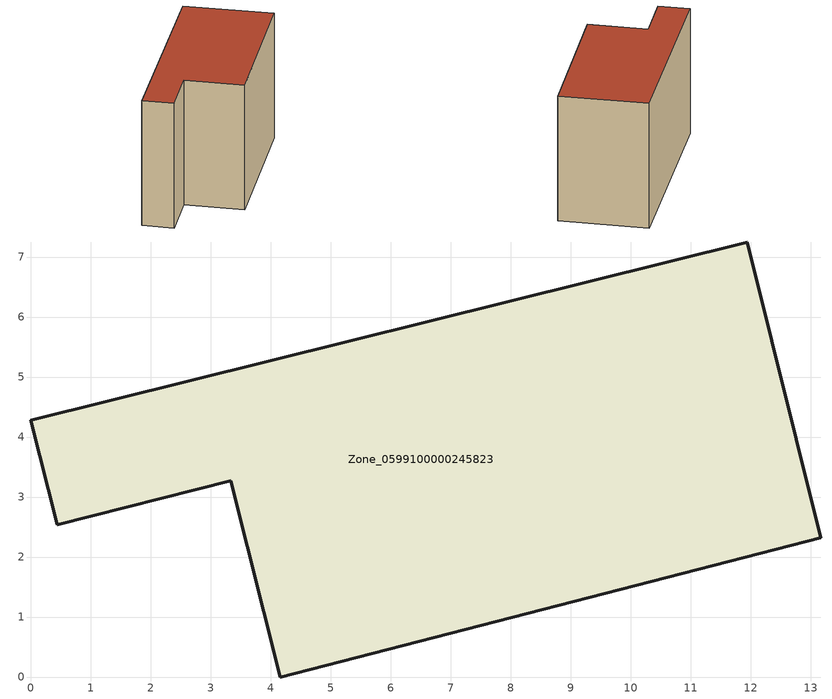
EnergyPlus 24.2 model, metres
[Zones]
Zone_0599100000245823
 floor ground (C_G): 0,4.28 11.94,7.25 13.17,2.32 4.16,0 3.34,3.27 0.44,2.54 z0
 wall outside (C_F): 11.94,7.25 0,4.28 0.44,2.54 3.34,3.27 4.16,0 13.17,2.32 11.94,7.25 z0:7.53
 roof outside (C_R): 13.17,2.32 11.94,7.25 0,4.28 0.44,2.54 3.34,3.27 4.16,0 z7.53
[BUILDING]
Pand.0599100000245823: North Axis=0; Terrain=City; Loads Convergence Tolerance Value=0.04; Temperature Convergence Tolerance Value=0.4; Solar Distribution=FullExterior; Maximum Number of Warmup Days=25; Minimum Number of Warmup Days=1
[Site:Location]
Rotterdam.The.Hague.AP_ZH_NLD Design_Conditions: Latitude=51.96; Longitude=4.45; Time Zone=1; Elevation=-4.5
[SITE:GROUNDTEMPERATURE:BUILDINGSURFACE]
18, 18, 18, 18, 18, 18, 18, 18, 18, 18, 18, 18
[MATERIAL] Thermal Absorptance=0.9; Solar Absorptance=0.7; Visible Absorptance=0.7
Name | Roughness | Thickness | Conductivity | Density | Specific Heat
G.TI.1975-1991 | MediumSmooth | 0.15 | 0.288461 | 540 | 1210
F.TI.1975-1991 | Rough | 0.3 | 0.230769 | 1920 | 840
R.TI.1975-1991 | MediumRough | 0.2 | 0.153846 | 1500 | 1000
[CONSTRUCTION]
C_G: G.TI.1975-1991
C_F: F.TI.1975-1991
C_R: R.TI.1975-1991
[ZONE]
Zone_0599100000245823: Type=1; Multiplier=1; Ceiling Height=Autocalculate; Volume=Autocalculate; Floor Area=autocalculate; Part of Total Floor Area=Yes
[ZONEINFILTRATION:DESIGNFLOWRATE]
Infil_Zone_0599100000245823: Zone or ZoneList or Space or SpaceList=Zone_0599100000245823; Schedule=AlwaysOn; Design Flow Rate Calculation Method=Flow/Area; Flow Rate per Floor Area=0.003; Constant Term Coefficient=1; Temperature Term Coefficient=0; Velocity Term Coefficient=0; Velocity Squared Term Coefficient=0
[HVACTEMPLATE:ZONE:IDEALLOADSAIRSYSTEM]
Zone_0599100000245823: Maximum Heating Supply Air Temperature=50; Minimum Cooling Supply Air Temperature=13; Maximum Heating Supply Air Humidity Ratio=0.0156; Minimum Cooling Supply Air Humidity Ratio=0.0077; Heating Limit=NoLimit; Cooling Limit=NoLimit; Dehumidification Control Type=ConstantSensibleHeatRatio; Cooling Sensible Heat Ratio=0.7; Dehumidification Setpoint=60; Humidification Control Type=None; Humidification Setpoint=30; Outdoor Air Method=None; Outdoor Air Flow Rate per Person=0.00944; Outdoor Air Flow Rate per Zone Floor Area=0; Outdoor Air Flow Rate per Zone=0; Demand Controlled Ventilation Type=None; Outdoor Air Economizer Type=NoEconomizer; Heat Recovery Type=None; Sensible Heat Recovery Effectiveness=0.7; Latent Heat Recovery Effectiveness=0.65
[ZONECONTROL:THERMOSTAT]
ThermostatControl_Zone_0599100000245823: Zone or ZoneList=Zone_0599100000245823; Control Type Schedule=DualSetpointControlType; Control 1=Thermostat_Zone_0599100000245823; Temperature Difference Between Cutout And Setpoint=0
[THERMOSTATSETPOINT:DUALSETPOINT]
Thermostat_Zone_0599100000245823: Heating Setpoint Temperature Schedule=HeatingSetpoint_Zone_0599100000245823; Cooling Setpoint Temperature Schedule=CoolingSetpoint_Zone_0599100000245823
[SCHEDULE:COMPACT]
HeatingSetpoint_Zone_0599100000245823: Through: 12/31, For: AllDays, Until: 24:00, 21
CoolingSetpoint_Zone_0599100000245823: Through: 12/31, For: AllDays, Until: 24:00, 24
DualSetpointControlType: Through: 12/31, For: AllDays, Until: 24:00, 4
AlwaysOn: Through: 12/31, For: AllDays, Until: 24:00, 1
